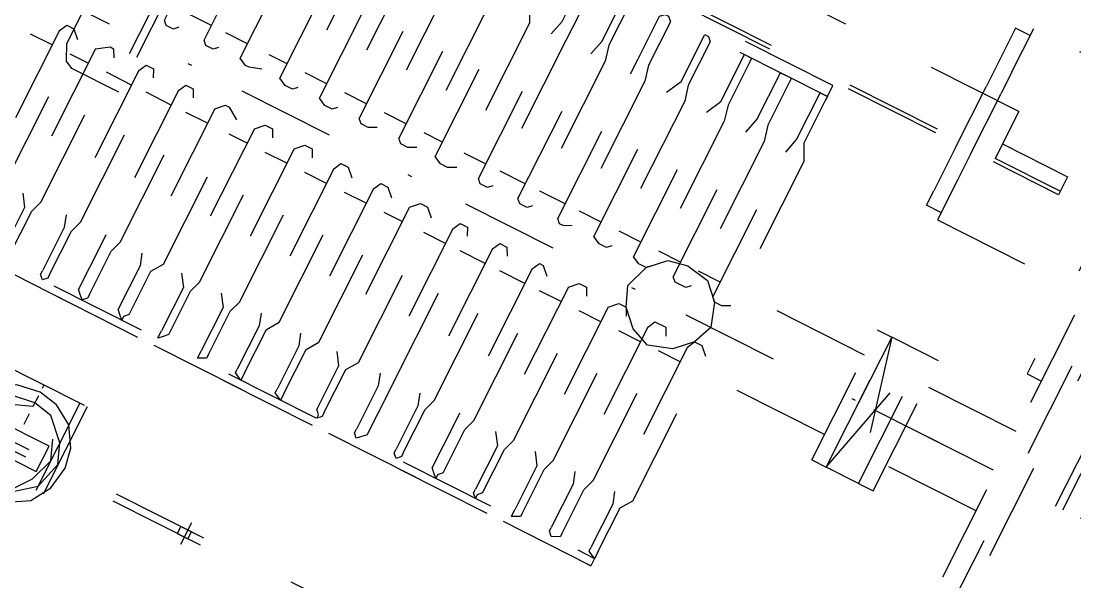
# Model space of a CAD drawing. Header units: metres. Extents: x 0 to 547597, y 0 to 1844684.
# Drawn here: x 543419.48 to 543420.557, y 1844514.609 to 1844515.182 of the extents above; entities that cross this region are included whole.
import ezdxf

# ---------------------------------------------------------------- set-up
doc = ezdxf.new("R2010")
doc.units = ezdxf.units.M
doc.linetypes.add('DASHED', pattern=[0.75, 0.5, -0.25])
doc.layers.add('5_Thep', color=4, linetype='Continuous')
doc.layers.add('TB220kVtuonglai', color=8, linetype='DASHED')

# ---------------------------------------------------------------- blocks, each defined once
blk = doc.blocks.new('MBA220-MB')
at = {"color": 1}
for points in [[(1554, -1091.1), (-2326.8, -1091.1), (-2326.8, 570.3)], [(-541.4, -983.6), (-541.4, -2107.8)], [(-533.2, -983.6), (-533.2, -2107.8)], [(-1062.2, -991.9), (-934, -991.9)], [(-1062.2, -1012.6), (-934, -1012.6)], [(-1062.2, -1020.8), (-934, -1020.8)], [(-2297.9, -1058), (-2297.9, -1070.4), (1525.1, -1070.4)], [(1512.7, -1058), (-2297.9, -1058)], [(-1487.9, -1091.1), (-1487.9, -1107.6), (-1070.4, -1107.6), (-1070.4, -1091.1)], [(-1012.6, -1091.1), (-1012.6, -1194.4)], [(-967.1, -1194.4), (-967.1, -1091.1)], [(-967.1, -1231.6), (-967.1, -1091.1)], [(-921.6, -1091.1), (-921.6, -1194.4)], [(-1388.7, -1107.6), (-1388.7, -1260.5)], [(-1215.1, -1260.5), (-1169.6, -1260.5), (-1169.6, -1107.6)], [(-1268.8, -1235.8), (-1268.8, -1161.4), (-1248.2, -1161.4)], [(-1252.3, -1161.4), (-1252.3, -1235.8)], [(-1248.2, -1161.4), (-1248.2, -1235.8)], [(-892.7, -1194.4), (-1041.5, -1194.4)], [(-1041.5, -1194.4), (-1041.5, -1211)], [(-892.7, -1211), (-892.7, -1194.4)], [(-1041.5, -1248.2), (-892.7, -1211), (-892.7, -1248.2)], [(-892.7, -1211), (-1041.5, -1211), (-1041.5, -1248.2), (-892.7, -1248.2), (-1041.5, -1211)], [(-1041.5, -1248.2), (-892.7, -1211), (-892.7, -1248.2)], [(-892.7, -1211), (-1041.5, -1211), (-1041.5, -1248.2), (-892.7, -1248.2), (-1041.5, -1211)], [(-892.7, -1211), (-1041.5, -1211)], [(-892.7, -1211), (-1041.5, -1211)], [(-1306, -1235.8), (-1306, -1372.1)], [(-1306, -1235.8), (-1252.3, -1235.8)], [(-892.7, -1264.7), (-892.7, -1248.2), (-1041.5, -1248.2)], [(-892.7, -1264.7), (-1041.5, -1264.7), (-1041.5, -1248.2), (-892.7, -1248.2)], [(-892.7, -1264.7), (-892.7, -1248.2), (-1041.5, -1248.2)], [(-892.7, -1264.7), (-1041.5, -1264.7), (-1041.5, -1248.2), (-892.7, -1248.2)], [(-1339.1, -1260.5), (-1388.7, -1260.5)], [(-1380.4, -1260.5), (-1380.4, -1277.1)], [(-1339.1, -1260.5), (-1314.3, -1260.5)], [(-1244, -1260.5), (-1314.3, -1260.5)], [(-1244, -1260.5), (-1215.1, -1260.5)], [(-1177.9, -1260.5), (-1177.9, -1277.1)], [(-967.1, -1256.4), (-967.1, -1252.3)], [(-1012.6, -1264.7), (-1012.6, -1409.3)], [(-1012.6, -1264.7), (-1012.6, -1409.3)], [(-921.6, -1264.7), (-921.6, -1409.3)], [(-921.6, -1264.7), (-921.6, -1409.3)], [(-1380.4, -1277.1), (-1314.3, -1277.1)], [(-1244, -1277.1), (-1314.3, -1277.1)], [(-1244, -1277.1), (-1194.4, -1277.1)], [(-1177.9, -1277.1), (-1194.4, -1277.1)], [(-1252.3, -1301.9), (-1252.3, -1425.9)], [(-1248.2, -1301.9), (-1248.2, -1425.9)], [(-967.1, -1446.5), (-967.1, -1318.4)], [(-1227.5, -1417.6), (-1177.9, -1417.6), (-1161.4, -1409.3), (-996, -1409.3), (-991.9, -1417.6), (-991.9, -1425.9), (-996, -1430), (-1161.4, -1430), (-1177.9, -1425.9), (-1231.6, -1425.9), (-1231.6, -1417.6), (-1227.5, -1417.6)], [(-1227.5, -1417.6), (-1177.9, -1417.6), (-1161.4, -1409.3), (-996, -1409.3), (-991.9, -1417.6), (-991.9, -1425.9), (-996, -1430), (-1161.4, -1430), (-1177.9, -1425.9), (-1231.6, -1425.9), (-1231.6, -1417.6), (-1227.5, -1417.6)], [(-938.2, -1430), (-946.4, -1425.9), (-946.4, -1417.6), (-938.2, -1409.3)], [(-938.2, -1430), (-946.4, -1425.9), (-946.4, -1417.6), (-938.2, -1409.3)], [(-710.9, -1417.6), (-760.5, -1417.6), (-772.9, -1409.3), (-938.2, -1409.3)], [(-710.9, -1417.6), (-760.5, -1417.6), (-772.9, -1409.3), (-938.2, -1409.3)], [(-1244, -1417.6), (-1244, -2636.8), (-1231.6, -2636.8)], [(-1231.6, -1417.6), (-1244, -1417.6)], [(-1244, -1417.6), (-1244, -2636.8), (-1231.6, -2636.8)], [(-1231.6, -1417.6), (-1244, -1417.6)], [(-1231.6, -1417.6), (-1231.6, -2636.8)], [(-1231.6, -1417.6), (-1231.6, -2636.8)], [(-921.6, -1467.2), (-929.9, -1487.9), (-946.4, -1504.4), (-967.1, -1512.7), (-991.9, -1504.4), (-1008.4, -1487.9), (-1012.6, -1467.2), (-1008.4, -1442.4), (-991.9, -1425.9), (-967.1, -1417.6), (-946.4, -1425.9), (-929.9, -1442.4), (-921.6, -1467.2)], [(-710.9, -1417.6), (-706.7, -1417.6), (-702.6, -1417.6), (-706.7, -1425.9), (-710.9, -1425.9)], [(-710.9, -1417.6), (-706.7, -1417.6), (-702.6, -1417.6), (-706.7, -1425.9), (-710.9, -1425.9)], [(-694.3, -2636.8), (-702.6, -2636.8), (-702.6, -1417.6)], [(-702.6, -1417.6), (-694.3, -1417.6)], [(-694.3, -2636.8), (-702.6, -2636.8), (-702.6, -1417.6)], [(-702.6, -1417.6), (-694.3, -1417.6)], [(-694.3, -1417.6), (-694.3, -2636.8)], [(-694.3, -1417.6), (-694.3, -2636.8)], [(-694.3, -1417.6), (-694.3, -2636.8), (-694.3, -1417.6)], [(-1012.6, -1430), (-1012.6, -1454.8)], [(-1012.6, -1430), (-1012.6, -1454.8)], [(-938.2, -1430), (-772.9, -1430), (-760.5, -1425.9), (-710.9, -1425.9)], [(-938.2, -1430), (-772.9, -1430), (-760.5, -1425.9), (-710.9, -1425.9)], [(-921.6, -1430), (-921.6, -1454.8)], [(-921.6, -1430), (-921.6, -1454.8)], [(-1306, -1434.1), (-1306, -1562.3)], [(-1227.5, -1458.9), (-1177.9, -1458.9), (-1161.4, -1454.8), (-996, -1454.8), (-991.9, -1458.9), (-991.9, -1471.3), (-996, -1475.5), (-1161.4, -1475.5), (-1177.9, -1471.3), (-1231.6, -1471.3), (-1231.6, -1458.9), (-1227.5, -1458.9)], [(-1227.5, -1458.9), (-1177.9, -1458.9), (-1161.4, -1454.8), (-996, -1454.8), (-991.9, -1458.9), (-991.9, -1471.3), (-996, -1475.5), (-1161.4, -1475.5), (-1177.9, -1471.3), (-1231.6, -1471.3), (-1231.6, -1458.9), (-1227.5, -1458.9)], [(-938.2, -1475.5), (-946.4, -1471.3), (-946.4, -1458.9), (-938.2, -1454.8)], [(-938.2, -1475.5), (-946.4, -1471.3), (-946.4, -1458.9), (-938.2, -1454.8)], [(-710.9, -1458.9), (-760.5, -1458.9), (-772.9, -1454.8), (-938.2, -1454.8)], [(-710.9, -1458.9), (-760.5, -1458.9), (-772.9, -1454.8), (-938.2, -1454.8)], [(-710.9, -1458.9), (-706.7, -1458.9), (-702.6, -1467.2), (-706.7, -1471.3), (-710.9, -1471.3)], [(-710.9, -1458.9), (-706.7, -1458.9), (-702.6, -1467.2), (-706.7, -1471.3), (-710.9, -1471.3)], [(-1012.6, -1475.5), (-1012.6, -1500.3)], [(-1012.6, -1475.5), (-1012.6, -1500.3)], [(-938.2, -1475.5), (-772.9, -1475.5), (-760.5, -1471.3), (-710.9, -1471.3)], [(-938.2, -1475.5), (-772.9, -1475.5), (-760.5, -1471.3), (-710.9, -1471.3)], [(-921.6, -1475.5), (-921.6, -1500.3)], [(-921.6, -1475.5), (-921.6, -1500.3)], [(-1252.3, -1492), (-1252.3, -1620.1)], [(-1248.2, -1492), (-1248.2, -1620.1)], [(-1227.5, -1504.4), (-1177.9, -1504.4), (-1161.4, -1500.3), (-996, -1500.3), (-991.9, -1504.4), (-991.9, -1512.7), (-996, -1520.9), (-1161.4, -1520.9), (-1177.9, -1512.7), (-1231.6, -1512.7), (-1231.6, -1504.4), (-1227.5, -1504.4)], [(-1227.5, -1504.4), (-1177.9, -1504.4), (-1161.4, -1500.3), (-996, -1500.3), (-991.9, -1504.4), (-991.9, -1512.7), (-996, -1520.9), (-1161.4, -1520.9), (-1177.9, -1512.7), (-1231.6, -1512.7), (-1231.6, -1504.4), (-1227.5, -1504.4)], [(-967.1, -1508.5), (-967.1, -1504.4)], [(-938.2, -1520.9), (-946.4, -1512.7), (-946.4, -1504.4), (-938.2, -1500.3)], [(-938.2, -1520.9), (-946.4, -1512.7), (-946.4, -1504.4), (-938.2, -1500.3)], [(-710.9, -1504.4), (-760.5, -1504.4), (-772.9, -1500.3), (-938.2, -1500.3)], [(-710.9, -1504.4), (-760.5, -1504.4), (-772.9, -1500.3), (-938.2, -1500.3)], [(-710.9, -1504.4), (-706.7, -1504.4), (-702.6, -1512.7), (-706.7, -1512.7), (-710.9, -1512.7)], [(-710.9, -1504.4), (-706.7, -1504.4), (-702.6, -1512.7), (-706.7, -1512.7), (-710.9, -1512.7)], [(-938.2, -1520.9), (-772.9, -1520.9), (-760.5, -1512.7), (-710.9, -1512.7)], [(-938.2, -1520.9), (-772.9, -1520.9), (-760.5, -1512.7), (-710.9, -1512.7)], [(-1012.6, -1520.9), (-1012.6, -1545.7)], [(-1012.6, -1520.9), (-1012.6, -1545.7)], [(-921.6, -1520.9), (-921.6, -1545.7)], [(-1227.5, -1549.9), (-1177.9, -1549.9), (-1161.4, -1545.7), (-996, -1545.7), (-991.9, -1549.9), (-991.9, -1558.1), (-996, -1566.4), (-1161.4, -1566.4), (-1177.9, -1558.1), (-1231.6, -1558.1), (-1231.6, -1554), (-1227.5, -1549.9)], [(-1227.5, -1549.9), (-1177.9, -1549.9), (-1161.4, -1545.7), (-996, -1545.7), (-991.9, -1549.9), (-991.9, -1558.1), (-996, -1566.4), (-1161.4, -1566.4), (-1177.9, -1558.1), (-1231.6, -1558.1), (-1231.6, -1554), (-1227.5, -1549.9)], [(-938.2, -1566.4), (-946.4, -1558.1), (-946.4, -1549.9), (-938.2, -1545.7)], [(-938.2, -1566.4), (-946.4, -1558.1), (-946.4, -1549.9), (-938.2, -1545.7)], [(-710.9, -1549.9), (-760.5, -1549.9), (-772.9, -1545.7), (-938.2, -1545.7)], [(-710.9, -1549.9), (-760.5, -1549.9), (-772.9, -1545.7), (-938.2, -1545.7)], [(-710.9, -1549.9), (-706.7, -1554), (-702.6, -1554), (-706.7, -1558.1), (-710.9, -1558.1)], [(-710.9, -1549.9), (-706.7, -1554), (-702.6, -1554), (-706.7, -1558.1), (-710.9, -1558.1)], [(-938.2, -1566.4), (-772.9, -1566.4), (-760.5, -1558.1), (-710.9, -1558.1)], [(-938.2, -1566.4), (-772.9, -1566.4), (-760.5, -1558.1), (-710.9, -1558.1)], [(-1012.6, -1566.4), (-1012.6, -1591.2)], [(-1012.6, -1566.4), (-1012.6, -1591.2)], [(-921.6, -1566.4), (-921.6, -1591.2)], [(-967.1, -1698.6), (-967.1, -1574.7)], [(-1227.5, -1595.3), (-1177.9, -1595.3), (-1161.4, -1591.2), (-996, -1591.2), (-991.9, -1599.5), (-991.9, -1603.6), (-996, -1607.7), (-1161.4, -1607.7), (-1177.9, -1607.7), (-1227.5, -1607.7), (-1231.6, -1603.6), (-1231.6, -1599.5), (-1227.5, -1595.3)], [(-1227.5, -1595.3), (-1177.9, -1595.3), (-1161.4, -1591.2), (-996, -1591.2), (-991.9, -1599.5), (-991.9, -1603.6), (-996, -1607.7), (-1161.4, -1607.7), (-1177.9, -1607.7), (-1227.5, -1607.7), (-1231.6, -1603.6), (-1231.6, -1599.5), (-1227.5, -1595.3)], [(-938.2, -1607.7), (-946.4, -1603.6), (-946.4, -1599.5), (-938.2, -1591.2)], [(-938.2, -1607.7), (-946.4, -1603.6), (-946.4, -1599.5), (-938.2, -1591.2)], [(-710.9, -1595.3), (-760.5, -1595.3), (-772.9, -1591.2), (-938.2, -1591.2)], [(-710.9, -1595.3), (-760.5, -1595.3), (-772.9, -1591.2), (-938.2, -1591.2)], [(-710.9, -1595.3), (-706.7, -1599.5), (-702.6, -1599.5), (-706.7, -1603.6), (-710.9, -1607.7)], [(-710.9, -1595.3), (-706.7, -1599.5), (-702.6, -1599.5), (-706.7, -1603.6), (-710.9, -1607.7)], [(-1012.6, -1607.7), (-1012.6, -1636.6)], [(-1012.6, -1607.7), (-1012.6, -1636.6)], [(-938.2, -1607.7), (-772.9, -1607.7), (-760.5, -1607.7), (-710.9, -1607.7)], [(-938.2, -1607.7), (-772.9, -1607.7), (-760.5, -1607.7), (-710.9, -1607.7)], [(-921.6, -1607.7), (-921.6, -1636.6)], [(-1227.5, -1640.8), (-1177.9, -1640.8), (-1161.4, -1636.6), (-996, -1636.6), (-991.9, -1640.8), (-991.9, -1649), (-996, -1653.2), (-1161.4, -1653.2), (-1177.9, -1649), (-1227.5, -1649), (-1231.6, -1649), (-1231.6, -1640.8), (-1227.5, -1640.8)], [(-1227.5, -1640.8), (-1177.9, -1640.8), (-1161.4, -1636.6), (-996, -1636.6), (-991.9, -1640.8), (-991.9, -1649), (-996, -1653.2), (-1161.4, -1653.2), (-1177.9, -1649), (-1227.5, -1649), (-1231.6, -1649), (-1231.6, -1640.8), (-1227.5, -1640.8)], [(-938.2, -1653.2), (-946.4, -1649), (-946.4, -1640.8), (-938.2, -1636.6)], [(-710.9, -1640.8), (-760.5, -1640.8), (-772.9, -1636.6), (-938.2, -1636.6)], [(-710.9, -1640.8), (-706.7, -1640.8), (-702.6, -1644.9), (-706.7, -1649), (-710.9, -1649)], [(-1012.6, -1653.2), (-1012.6, -1682.1)], [(-1012.6, -1653.2), (-1012.6, -1682.1)], [(-938.2, -1653.2), (-772.9, -1653.2), (-760.5, -1649), (-710.9, -1649)], [(-921.6, -1653.2), (-921.6, -1682.1)], [(-1227.5, -1682.1), (-1177.9, -1682.1), (-1161.4, -1682.1), (-996, -1682.1), (-991.9, -1686.2), (-991.9, -1694.5), (-996, -1698.6), (-1161.4, -1698.6), (-1177.9, -1694.5), (-1227.5, -1694.5), (-1231.6, -1694.5), (-1231.6, -1686.2), (-1227.5, -1682.1)], [(-1227.5, -1682.1), (-1177.9, -1682.1), (-1161.4, -1682.1), (-996, -1682.1), (-991.9, -1686.2), (-991.9, -1694.5), (-996, -1698.6), (-1161.4, -1698.6), (-1177.9, -1694.5), (-1227.5, -1694.5), (-1231.6, -1694.5), (-1231.6, -1686.2), (-1227.5, -1682.1)], [(-938.2, -1698.6), (-946.4, -1694.5), (-946.4, -1686.2), (-938.2, -1682.1)], [(-938.2, -1698.6), (-946.4, -1694.5), (-946.4, -1686.2), (-938.2, -1682.1)], [(-710.9, -1682.1), (-760.5, -1682.1), (-772.9, -1682.1), (-938.2, -1682.1)], [(-710.9, -1682.1), (-760.5, -1682.1), (-772.9, -1682.1), (-938.2, -1682.1)], [(-710.9, -1682.1), (-706.7, -1686.2), (-702.6, -1690.4), (-706.7, -1694.5), (-710.9, -1694.5)], [(-710.9, -1682.1), (-706.7, -1686.2), (-702.6, -1690.4), (-706.7, -1694.5), (-710.9, -1694.5)], [(-1012.6, -1698.6), (-1012.6, -1723.4)], [(-1012.6, -1698.6), (-1012.6, -1723.4)], [(-938.2, -1698.6), (-772.9, -1698.6), (-760.5, -1694.5), (-710.9, -1694.5)], [(-938.2, -1698.6), (-772.9, -1698.6), (-760.5, -1694.5), (-710.9, -1694.5)], [(-921.6, -1698.6), (-921.6, -1723.4)], [(-1227.5, -1731.7), (-1177.9, -1731.7), (-1161.4, -1723.4), (-996, -1723.4), (-991.9, -1731.7), (-991.9, -1740), (-996, -1748.2), (-1161.4, -1748.2), (-1177.9, -1740), (-1227.5, -1740), (-1231.6, -1735.8), (-1231.6, -1731.7), (-1227.5, -1731.7)], [(-1227.5, -1731.7), (-1177.9, -1731.7), (-1161.4, -1723.4), (-996, -1723.4), (-991.9, -1731.7), (-991.9, -1740), (-996, -1748.2), (-1161.4, -1748.2), (-1177.9, -1740), (-1227.5, -1740), (-1231.6, -1735.8), (-1231.6, -1731.7), (-1227.5, -1731.7)], [(-938.2, -1748.2), (-946.4, -1740), (-946.4, -1731.7), (-938.2, -1723.4)], [(-938.2, -1748.2), (-946.4, -1740), (-946.4, -1731.7), (-938.2, -1723.4)], [(-710.9, -1731.7), (-760.5, -1731.7), (-772.9, -1723.4), (-938.2, -1723.4)], [(-710.9, -1731.7), (-760.5, -1731.7), (-772.9, -1723.4), (-938.2, -1723.4)], [(-710.9, -1731.7), (-706.7, -1731.7), (-702.6, -1735.8), (-706.7, -1735.8), (-710.9, -1740)], [(-710.9, -1731.7), (-706.7, -1731.7), (-702.6, -1735.8), (-706.7, -1735.8), (-710.9, -1740)], [(-938.2, -1748.2), (-772.9, -1748.2), (-760.5, -1740), (-710.9, -1740)], [(-938.2, -1748.2), (-772.9, -1748.2), (-760.5, -1740), (-710.9, -1740)], [(-1012.6, -1748.2), (-1012.6, -1768.9)], [(-1012.6, -1748.2), (-1012.6, -1768.9)], [(-921.6, -1748.2), (-921.6, -1768.9)], [(-967.1, -1764.8), (-967.1, -1760.6)], [(-1227.5, -1777.2), (-1177.9, -1777.2), (-1161.4, -1768.9), (-996, -1768.9), (-991.9, -1777.2), (-991.9, -1785.4), (-996, -1789.6), (-1161.4, -1789.6), (-1177.9, -1785.4), (-1231.6, -1785.4), (-1231.6, -1777.2), (-1227.5, -1777.2)], [(-1227.5, -1777.2), (-1177.9, -1777.2), (-1161.4, -1768.9), (-996, -1768.9), (-991.9, -1777.2), (-991.9, -1785.4), (-996, -1789.6), (-1161.4, -1789.6), (-1177.9, -1785.4), (-1231.6, -1785.4), (-1231.6, -1777.2), (-1227.5, -1777.2)], [(-938.2, -1789.6), (-946.4, -1785.4), (-946.4, -1777.2), (-938.2, -1768.9)], [(-938.2, -1789.6), (-946.4, -1785.4), (-946.4, -1777.2), (-938.2, -1768.9)], [(-710.9, -1777.2), (-760.5, -1777.2), (-772.9, -1768.9), (-938.2, -1768.9)], [(-710.9, -1777.2), (-760.5, -1777.2), (-772.9, -1768.9), (-938.2, -1768.9)], [(-710.9, -1777.2), (-706.7, -1777.2), (-702.6, -1777.2), (-706.7, -1785.4), (-710.9, -1785.4)], [(-710.9, -1777.2), (-706.7, -1777.2), (-702.6, -1777.2), (-706.7, -1785.4), (-710.9, -1785.4)], [(-938.2, -1789.6), (-772.9, -1789.6), (-760.5, -1785.4), (-710.9, -1785.4)], [(-938.2, -1789.6), (-772.9, -1789.6), (-760.5, -1785.4), (-710.9, -1785.4)], [(-1012.6, -1789.6), (-1012.6, -1814.4)], [(-1012.6, -1789.6), (-1012.6, -1814.4)], [(-921.6, -1789.6), (-921.6, -1814.4)], [(-533.2, -1810.2), (-533.2, -1797.8), (-541.4, -1797.8), (-541.4, -1810.2), (-533.2, -1810.2)], [(-549.7, -1802), (-524.9, -1802)], [(-1227.5, -1822.6), (-1177.9, -1822.6), (-1161.4, -1814.4), (-996, -1814.4), (-991.9, -1822.6), (-991.9, -1830.9), (-996, -1835), (-1161.4, -1835), (-1177.9, -1830.9), (-1231.6, -1830.9), (-1231.6, -1822.6), (-1227.5, -1822.6)], [(-1227.5, -1822.6), (-1177.9, -1822.6), (-1161.4, -1814.4), (-996, -1814.4), (-991.9, -1822.6), (-991.9, -1830.9), (-996, -1835), (-1161.4, -1835), (-1177.9, -1830.9), (-1231.6, -1830.9), (-1231.6, -1822.6), (-1227.5, -1822.6)], [(-938.2, -1835), (-946.4, -1830.9), (-946.4, -1822.6), (-938.2, -1814.4)], [(-938.2, -1835), (-946.4, -1830.9), (-946.4, -1822.6), (-938.2, -1814.4)], [(-710.9, -1822.6), (-760.5, -1822.6), (-772.9, -1814.4), (-938.2, -1814.4)], [(-710.9, -1822.6), (-760.5, -1822.6), (-772.9, -1814.4), (-938.2, -1814.4)], [(-967.1, -1954.9), (-967.1, -1826.8)], [(-938.2, -1835), (-772.9, -1835), (-760.5, -1830.9), (-710.9, -1830.9)], [(-938.2, -1835), (-772.9, -1835), (-760.5, -1830.9), (-710.9, -1830.9)], [(-710.9, -1822.6), (-706.7, -1822.6), (-702.6, -1822.6), (-706.7, -1830.9), (-710.9, -1830.9)], [(-710.9, -1822.6), (-706.7, -1822.6), (-702.6, -1822.6), (-706.7, -1830.9), (-710.9, -1830.9)], [(-1012.6, -1835), (-1012.6, -1859.8)], [(-1012.6, -1835), (-1012.6, -1859.8)], [(-921.6, -1835), (-921.6, -1859.8)], [(-1227.5, -1864), (-1177.9, -1864), (-1161.4, -1859.8), (-996, -1859.8), (-991.9, -1864), (-991.9, -1872.2), (-996, -1880.5), (-1161.4, -1880.5), (-1177.9, -1872.2), (-1231.6, -1872.2), (-1231.6, -1864), (-1227.5, -1864)], [(-1227.5, -1864), (-1177.9, -1864), (-1161.4, -1859.8), (-996, -1859.8), (-991.9, -1864), (-991.9, -1872.2), (-996, -1880.5), (-1161.4, -1880.5), (-1177.9, -1872.2), (-1231.6, -1872.2), (-1231.6, -1864), (-1227.5, -1864)], [(-938.2, -1880.5), (-946.4, -1872.2), (-946.4, -1864), (-938.2, -1859.8)], [(-938.2, -1880.5), (-946.4, -1872.2), (-946.4, -1864), (-938.2, -1859.8)], [(-710.9, -1864), (-760.5, -1864), (-772.9, -1859.8), (-938.2, -1859.8)], [(-710.9, -1864), (-760.5, -1864), (-772.9, -1859.8), (-938.2, -1859.8)], [(-710.9, -1864), (-706.7, -1864), (-702.6, -1872.2), (-706.7, -1872.2), (-710.9, -1872.2)], [(-710.9, -1864), (-706.7, -1864), (-702.6, -1872.2), (-706.7, -1872.2), (-710.9, -1872.2)], [(-938.2, -1880.5), (-772.9, -1880.5), (-760.5, -1872.2), (-710.9, -1872.2)], [(-938.2, -1880.5), (-772.9, -1880.5), (-760.5, -1872.2), (-710.9, -1872.2)], [(-1012.6, -1880.5), (-1012.6, -1905.3)], [(-1012.6, -1880.5), (-1012.6, -1905.3)], [(-921.6, -1880.5), (-921.6, -1905.3)], [(-1227.5, -1909.4), (-1177.9, -1909.4), (-1161.4, -1905.3), (-996, -1905.3), (-991.9, -1909.4), (-991.9, -1917.7), (-996, -1926), (-1161.4, -1926), (-1177.9, -1917.7), (-1231.6, -1917.7), (-1231.6, -1913.6), (-1227.5, -1909.4)], [(-1227.5, -1909.4), (-1177.9, -1909.4), (-1161.4, -1905.3), (-996, -1905.3), (-991.9, -1909.4), (-991.9, -1917.7), (-996, -1926), (-1161.4, -1926), (-1177.9, -1917.7), (-1231.6, -1917.7), (-1231.6, -1913.6), (-1227.5, -1909.4)], [(-938.2, -1926), (-946.4, -1917.7), (-946.4, -1909.4), (-938.2, -1905.3)], [(-938.2, -1926), (-946.4, -1917.7), (-946.4, -1909.4), (-938.2, -1905.3)], [(-710.9, -1909.4), (-760.5, -1909.4), (-772.9, -1905.3), (-938.2, -1905.3)], [(-710.9, -1909.4), (-760.5, -1909.4), (-772.9, -1905.3), (-938.2, -1905.3)], [(-938.2, -1926), (-772.9, -1926), (-760.5, -1917.7), (-710.9, -1917.7)], [(-938.2, -1926), (-772.9, -1926), (-760.5, -1917.7), (-710.9, -1917.7)], [(-710.9, -1909.4), (-706.7, -1913.6), (-702.6, -1917.7), (-706.7, -1917.7), (-710.9, -1917.7)], [(-710.9, -1909.4), (-706.7, -1913.6), (-702.6, -1917.7), (-706.7, -1917.7), (-710.9, -1917.7)], [(-1012.6, -1926), (-1012.6, -1946.6)], [(-1012.6, -1926), (-1012.6, -1946.6)], [(-921.6, -1926), (-921.6, -1946.6)], [(-1227.5, -1954.9), (-1177.9, -1954.9), (-1161.4, -1946.6), (-996, -1946.6), (-991.9, -1959), (-991.9, -1963.2), (-996, -1971.4), (-1161.4, -1971.4), (-1177.9, -1967.3), (-1227.5, -1967.3), (-1231.6, -1963.2), (-1231.6, -1959), (-1227.5, -1954.9)], [(-1227.5, -1954.9), (-1177.9, -1954.9), (-1161.4, -1946.6), (-996, -1946.6), (-991.9, -1959), (-991.9, -1963.2), (-996, -1971.4), (-1161.4, -1971.4), (-1177.9, -1967.3), (-1227.5, -1967.3), (-1231.6, -1963.2), (-1231.6, -1959), (-1227.5, -1954.9)], [(-938.2, -1971.4), (-946.4, -1963.2), (-946.4, -1959), (-938.2, -1946.6)], [(-938.2, -1971.4), (-946.4, -1963.2), (-946.4, -1959), (-938.2, -1946.6)], [(-710.9, -1954.9), (-760.5, -1954.9), (-772.9, -1946.6), (-938.2, -1946.6)], [(-710.9, -1954.9), (-760.5, -1954.9), (-772.9, -1946.6), (-938.2, -1946.6)], [(-475.3, -2000.3), (-483.6, -1979.7), (-496, -1959), (-516.6, -1946.6), (-541.4, -1942.5), (-562.1, -1946.6), (-582.7, -1959), (-595.1, -1979.7), (-599.3, -2000.3), (-595.1, -2025.1), (-582.7, -2045.8), (-562.1, -2058.2), (-541.4, -2062.3), (-516.6, -2058.2), (-496, -2045.8), (-483.6, -2025.1), (-475.3, -2000.3)], [(-710.9, -1954.9), (-706.7, -1959), (-702.6, -1959), (-706.7, -1963.2), (-710.9, -1967.3)], [(-710.9, -1954.9), (-706.7, -1959), (-702.6, -1959), (-706.7, -1963.2), (-710.9, -1967.3)], [(-607.5, -1950.8), (533.2, -1950.8)], [(-607.5, -2054.1), (-607.5, -1950.8)], [(-607.5, -1959), (533.2, -1959)], [(-487.7, -2000.3), (-496, -1979.7), (-512.5, -1959), (-541.4, -1950.8), (-562.1, -1959), (-582.7, -1979.7), (-586.9, -2000.3), (-582.7, -2029.3), (-562.1, -2045.8), (-541.4, -2054.1), (-512.5, -2045.8), (-496, -2029.3), (-487.7, -2000.3)], [(-496, -2000.3), (-500.1, -1979.7), (-516.6, -1967.3), (-541.4, -1959), (-562.1, -1967.3)], [(-545.5, -1950.8), (-533.2, -1950.8)], [(-1012.6, -1971.4), (-1012.6, -1996.2)], [(-1012.6, -1971.4), (-1012.6, -1996.2)], [(-938.2, -1971.4), (-772.9, -1971.4), (-760.5, -1967.3), (-710.9, -1967.3)], [(-938.2, -1971.4), (-772.9, -1971.4), (-760.5, -1967.3), (-710.9, -1967.3)], [(-921.6, -1971.4), (-921.6, -1996.2)], [(-524.9, -2041.7), (-524.9, -1967.3), (-553.8, -1967.3), (-553.8, -2041.7), (-524.9, -2041.7)], [(-1227.5, -2000.3), (-1177.9, -2000.3), (-1161.4, -1996.2), (-996, -1996.2), (-991.9, -2000.3), (-991.9, -2008.6), (-996, -2012.7), (-1161.4, -2012.7), (-1177.9, -2012.7), (-1227.5, -2012.7), (-1231.6, -2008.6), (-1231.6, -2000.3), (-1227.5, -2000.3)], [(-1227.5, -2000.3), (-1177.9, -2000.3), (-1161.4, -1996.2), (-996, -1996.2), (-991.9, -2000.3), (-991.9, -2008.6), (-996, -2012.7), (-1161.4, -2012.7), (-1177.9, -2012.7), (-1227.5, -2012.7), (-1231.6, -2008.6), (-1231.6, -2000.3), (-1227.5, -2000.3)], [(-938.2, -2012.7), (-946.4, -2008.6), (-946.4, -2000.3), (-938.2, -1996.2)], [(-938.2, -2012.7), (-946.4, -2008.6), (-946.4, -2000.3), (-938.2, -1996.2)], [(-710.9, -2000.3), (-760.5, -2000.3), (-772.9, -1996.2), (-938.2, -1996.2)], [(-710.9, -2000.3), (-760.5, -2000.3), (-772.9, -1996.2), (-938.2, -1996.2)], [(-710.9, -2000.3), (-706.7, -2000.3), (-702.6, -2004.5), (-706.7, -2008.6), (-710.9, -2012.7)], [(-710.9, -2000.3), (-706.7, -2000.3), (-702.6, -2004.5), (-706.7, -2008.6), (-710.9, -2012.7)], [(-607.5, -2000.3), (-603.4, -2000.3)], [(-599.3, -2000.3), (-599.3, -2000.3)], [(-595.1, -2000.3), (-582.7, -2000.3)], [(-582.7, -2000.3), (-574.5, -2021), (-562.1, -2041.7), (-541.4, -2045.8), (-516.6, -2041.7)], [(-578.6, -2000.3), (-578.6, -2000.3)], [(-574.5, -2000.3), (-562.1, -2000.3)], [(-557.9, -2000.3), (-557.9, -2000.3)], [(-1012.6, -2012.7), (-1012.6, -2041.7)], [(-1012.6, -2012.7), (-1012.6, -2041.7)], [(-967.1, -2016.9), (-967.1, -2012.7)], [(-938.2, -2012.7), (-772.9, -2012.7), (-760.5, -2012.7), (-710.9, -2012.7)], [(-938.2, -2012.7), (-772.9, -2012.7), (-760.5, -2012.7), (-710.9, -2012.7)], [(-921.6, -2012.7), (-921.6, -2041.7)], [(-1227.5, -2045.8), (-1177.9, -2045.8), (-1161.4, -2041.7), (-996, -2041.7), (-991.9, -2045.8), (-991.9, -2054.1), (-996, -2058.2), (-1161.4, -2058.2), (-1177.9, -2054.1), (-1227.5, -2054.1), (-1231.6, -2054.1), (-1231.6, -2045.8), (-1227.5, -2045.8)], [(-1227.5, -2045.8), (-1177.9, -2045.8), (-1161.4, -2041.7), (-996, -2041.7), (-991.9, -2045.8), (-991.9, -2054.1), (-996, -2058.2), (-1161.4, -2058.2), (-1177.9, -2054.1), (-1227.5, -2054.1), (-1231.6, -2054.1), (-1231.6, -2045.8), (-1227.5, -2045.8)], [(-938.2, -2058.2), (-946.4, -2054.1), (-946.4, -2045.8), (-938.2, -2041.7)], [(-938.2, -2058.2), (-946.4, -2054.1), (-946.4, -2045.8), (-938.2, -2041.7)], [(-710.9, -2045.8), (-760.5, -2045.8), (-772.9, -2041.7), (-938.2, -2041.7)], [(-710.9, -2045.8), (-760.5, -2045.8), (-772.9, -2041.7), (-938.2, -2041.7)], [(-710.9, -2045.8), (-706.7, -2045.8), (-702.6, -2049.9), (-706.7, -2054.1), (-710.9, -2054.1)], [(-710.9, -2045.8), (-706.7, -2045.8), (-702.6, -2049.9), (-706.7, -2054.1), (-710.9, -2054.1)], [(-938.2, -2058.2), (-772.9, -2058.2), (-760.5, -2054.1), (-710.9, -2054.1)], [(-938.2, -2058.2), (-772.9, -2058.2), (-760.5, -2054.1), (-710.9, -2054.1)], [(-921.6, -2058.2), (-921.6, -2087.1)], [(-1649, -2066.5), (-909.2, -2066.5)], [(-909.2, -2066.5), (-909.2, -2120.2), (-913.4, -2128.5), (-929.9, -2136.7)], [(-1649, -2074.7), (-909.2, -2074.7)], [(-967.1, -2207), (-967.1, -2078.9)], [(-938.2, -2107.8), (-946.4, -2095.4), (-946.4, -2091.3), (-938.2, -2087.1)], [(-938.2, -2107.8), (-946.4, -2095.4), (-946.4, -2091.3), (-938.2, -2087.1)], [(-710.9, -2091.3), (-760.5, -2091.3), (-772.9, -2087.1), (-938.2, -2087.1)], [(-710.9, -2091.3), (-760.5, -2091.3), (-772.9, -2087.1), (-938.2, -2087.1)], [(-938.2, -2107.8), (-772.9, -2107.8), (-760.5, -2099.5), (-710.9, -2099.5)], [(-938.2, -2107.8), (-772.9, -2107.8), (-760.5, -2099.5), (-710.9, -2099.5)], [(-921.6, -2107.8), (-921.6, -2128.5)], [(-938.2, -2149.1), (-946.4, -2145), (-946.4, -2136.7), (-938.2, -2128.5)], [(-938.2, -2149.1), (-946.4, -2145), (-946.4, -2136.7), (-938.2, -2128.5)], [(-710.9, -2136.7), (-760.5, -2136.7), (-772.9, -2128.5), (-938.2, -2128.5)], [(-710.9, -2136.7), (-760.5, -2136.7), (-772.9, -2128.5), (-938.2, -2128.5)], [(-1628.4, -2136.7), (-929.9, -2136.7)], [(-938.2, -2149.1), (-772.9, -2149.1), (-760.5, -2145), (-710.9, -2145)], [(-938.2, -2149.1), (-772.9, -2149.1), (-760.5, -2145), (-710.9, -2145)], [(-921.6, -2149.1), (-921.6, -2173.9)], [(-710.9, -2182.2), (-760.5, -2182.2), (-772.9, -2173.9), (-938.2, -2173.9)], [(-710.9, -2182.2), (-760.5, -2182.2), (-772.9, -2173.9), (-938.2, -2173.9)]]:
    blk.add_lwpolyline(points, dxfattribs=at)
blk = doc.blocks.new('mb moiTQK')
at = {"layer": 'TB220kVtuonglai', "ltscale": 3000, "xscale": 0.001, "yscale": 0.001, "zscale": 0.001}
blk.add_blockref('MBA220-MB', (-20.0517, -82.5102), dxfattribs=at)
blk = doc.blocks.new('ACAD-DinhViTuyenDz220kV')
blk.add_circle((543470.1879, 1844560.0696), 117.5514)
at = {"layer": '5_Thep', "rotation": 243.2403583287449}
blk.add_blockref('mb moiTQK', (543485.661, 1844458.313), dxfattribs=at)

msp = doc.modelspace()

# ---------------------------------------------------------------- block references
msp.add_blockref('ACAD-DinhViTuyenDz220kV', (0, 0))

doc.saveas('drawing.dxf')
